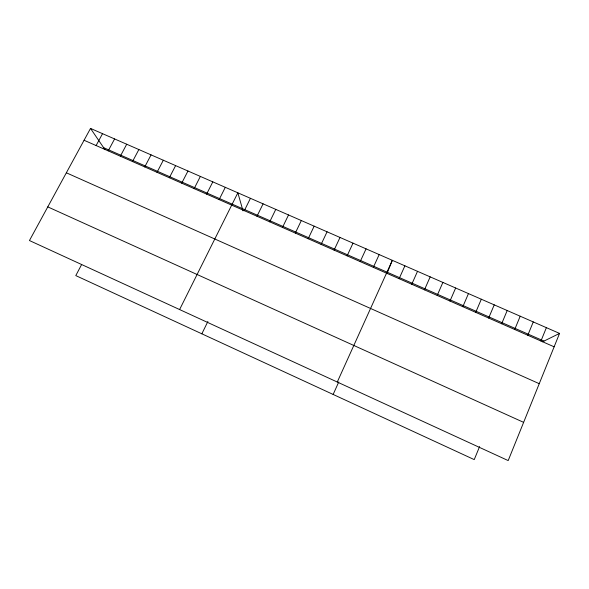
<?xml version="1.0" encoding="UTF-8"?>
<svg xmlns="http://www.w3.org/2000/svg" width="589" height="589" viewBox="0 0 589 589"><rect width="100%" height="100%" fill="white"/><g stroke="black" fill="none" stroke-linecap="round" stroke-linejoin="round"><path stroke-width="0.88" d="M559.55 333.411L508.189 460.583L29.45 240.54L90.522 128.417L559.55 333.411L542.498 341.819M386.855 273.76L392.333 260.323L337.276 382.025M540.938 341.016L546.386 327.653M479.593 446.587L474.233 459.611L75.79 275.593L81.657 264.49M527.788 335.237L533.266 321.925M514.698 329.487L520.205 316.212M501.651 323.751L507.195 310.528M488.656 318.045L494.23 304.859M475.713 312.361L481.316 299.219M462.829 306.692L468.461 293.594M449.981 301.053L455.65 287.999M437.193 295.428L442.884 282.418M424.455 289.832L430.176 276.867M411.763 284.251L417.513 271.33M399.121 278.7L404.901 265.816M333.138 394.446L338.808 381.893M373.338 267.369L379.176 254.573M360.196 261.597L366.071 248.845M347.112 255.847L353.01 243.139M334.088 250.119L340.015 237.455M321.108 244.42L327.064 231.801M308.18 238.736L314.165 226.161M295.31 233.082L301.318 220.544M282.484 227.45L288.522 214.956M269.71 221.832L275.777 209.382M201.843 333.808L207.88 321.506M256.988 216.244L263.084 203.838M244.317 210.678L250.443 198.309M179.608 309.556L237.846 192.809L243.029 210.877M219.13 199.605L225.307 187.324M206.606 194.105L212.813 181.861M194.142 188.627L200.363 176.42M181.714 183.164L187.972 171.009M169.345 177.731L175.625 165.612M157.02 172.312L163.322 160.23M144.739 166.923L151.071 154.878M132.51 161.548L138.864 149.547M120.333 156.195L126.709 144.231M108.199 150.865L114.597 138.938M96.11 145.549L102.538 133.666M103.642 147.677L543.978 341.09M84.072 140.263L554.139 346.818M66.351 172.798L539.244 383.682M47.783 206.886L523.628 422.357M90.522 128.417L104.982 149.65"/></g></svg>
